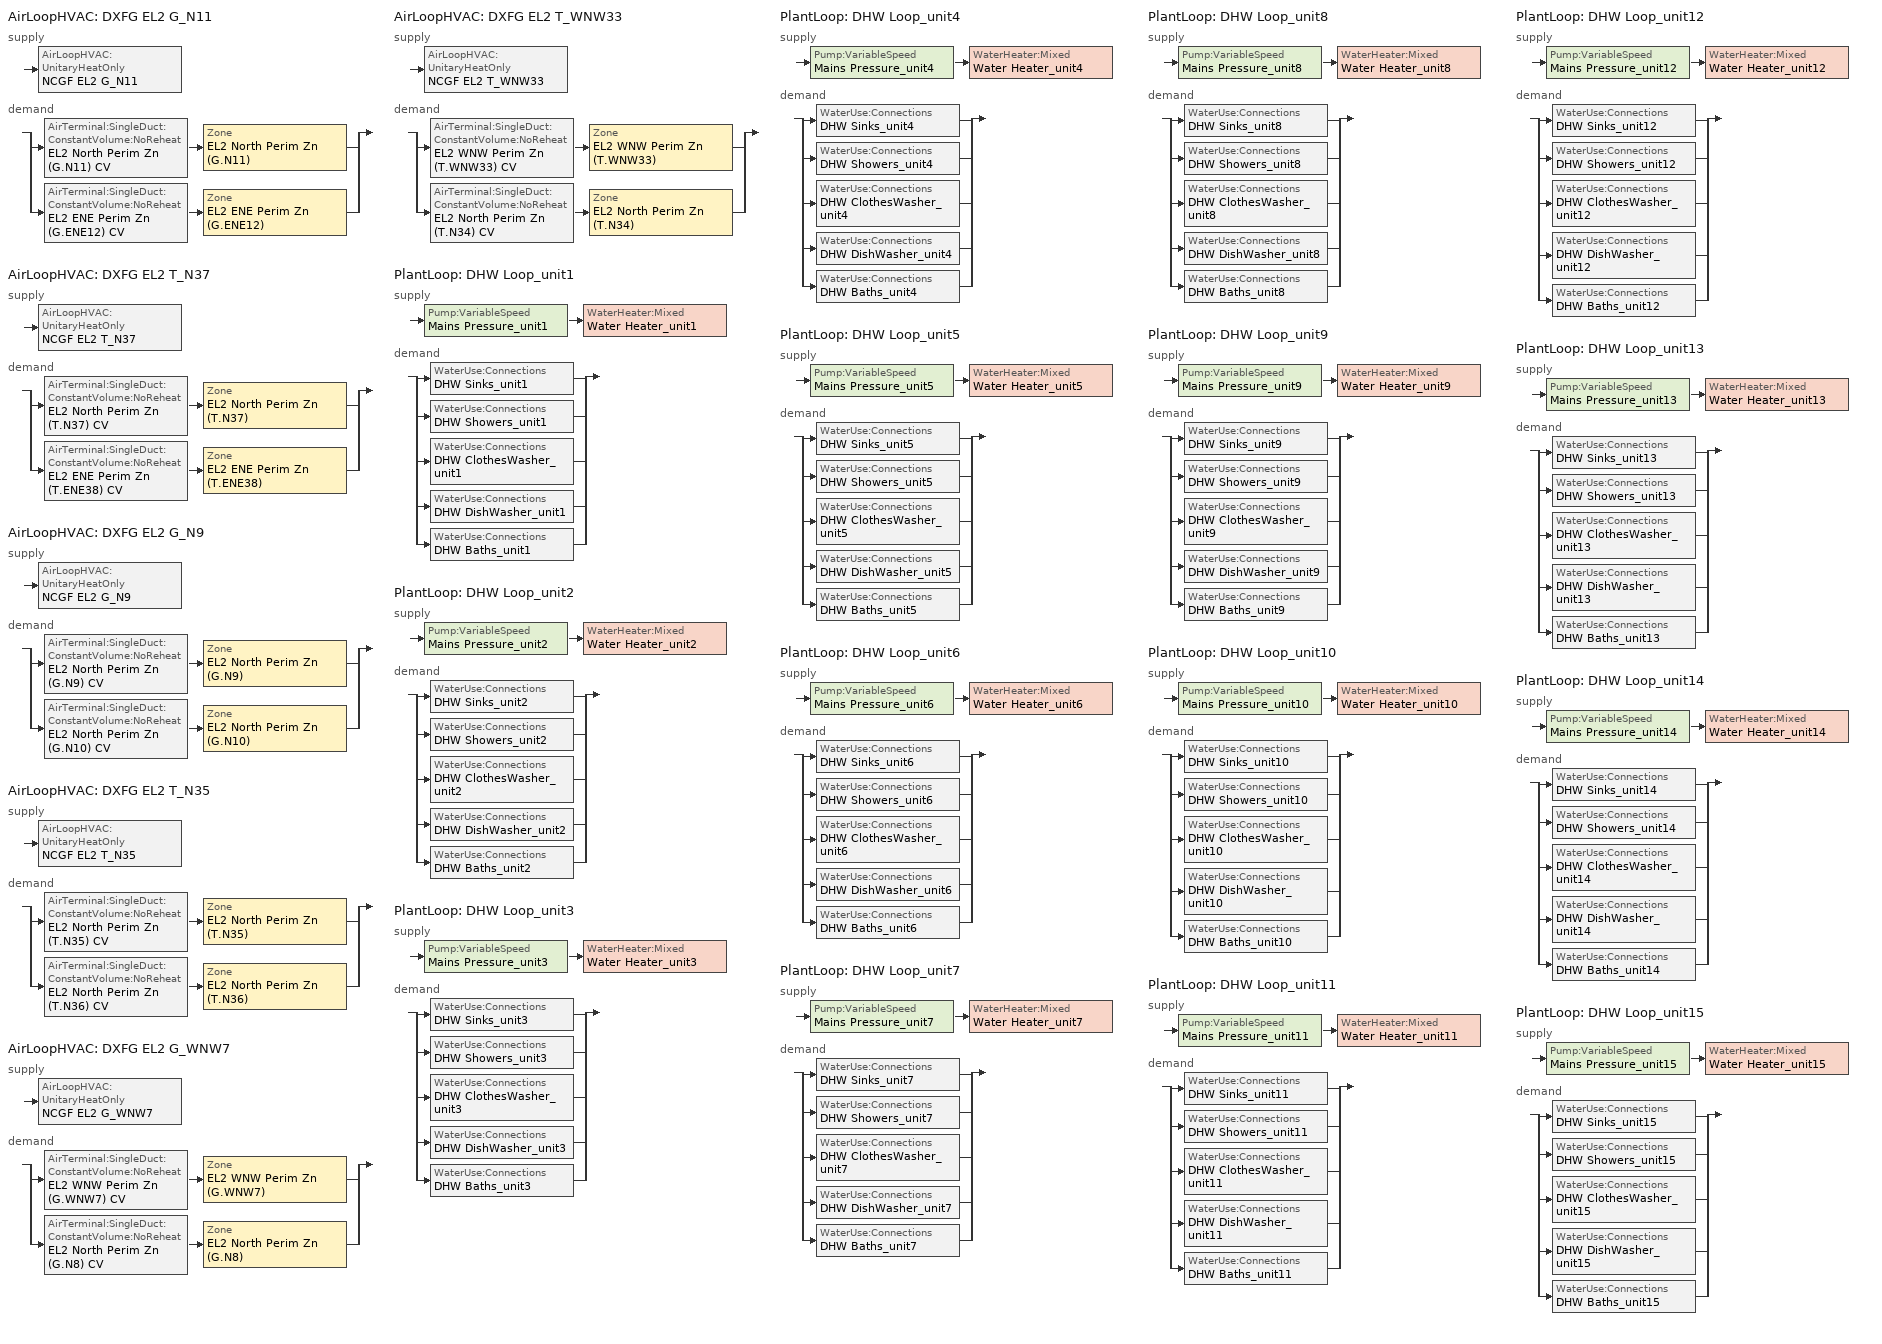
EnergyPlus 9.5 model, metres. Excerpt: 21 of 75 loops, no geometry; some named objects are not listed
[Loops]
AirLoopHVAC 'DXFG EL2 G_N11'
 supply: AirLoopHVAC:UnitaryHeatOnly 'NCGF EL2 G_N11'
 demand: split
  | AirTerminal:SingleDuct:ConstantVolume:NoReheat 'EL2 North Perim Zn (G.N11) CV' > Zone 'EL2 North Perim Zn (G.N11)'
  | AirTerminal:SingleDuct:ConstantVolume:NoReheat 'EL2 ENE Perim Zn (G.ENE12) CV' > Zone 'EL2 ENE Perim Zn (G.ENE12)'
AirLoopHVAC 'DXFG EL2 T_N37'
 supply: AirLoopHVAC:UnitaryHeatOnly 'NCGF EL2 T_N37'
 demand: split
  | AirTerminal:SingleDuct:ConstantVolume:NoReheat 'EL2 North Perim Zn (T.N37) CV' > Zone 'EL2 North Perim Zn (T.N37)'
  | AirTerminal:SingleDuct:ConstantVolume:NoReheat 'EL2 ENE Perim Zn (T.ENE38) CV' > Zone 'EL2 ENE Perim Zn (T.ENE38)'
AirLoopHVAC 'DXFG EL2 G_N9'
 supply: AirLoopHVAC:UnitaryHeatOnly 'NCGF EL2 G_N9'
 demand: split
  | AirTerminal:SingleDuct:ConstantVolume:NoReheat 'EL2 North Perim Zn (G.N9) CV' > Zone 'EL2 North Perim Zn (G.N9)'
  | AirTerminal:SingleDuct:ConstantVolume:NoReheat 'EL2 North Perim Zn (G.N10) CV' > Zone 'EL2 North Perim Zn (G.N10)'
AirLoopHVAC 'DXFG EL2 T_N35'
 supply: AirLoopHVAC:UnitaryHeatOnly 'NCGF EL2 T_N35'
 demand: split
  | AirTerminal:SingleDuct:ConstantVolume:NoReheat 'EL2 North Perim Zn (T.N35) CV' > Zone 'EL2 North Perim Zn (T.N35)'
  | AirTerminal:SingleDuct:ConstantVolume:NoReheat 'EL2 North Perim Zn (T.N36) CV' > Zone 'EL2 North Perim Zn (T.N36)'
AirLoopHVAC 'DXFG EL2 G_WNW7'
 supply: AirLoopHVAC:UnitaryHeatOnly 'NCGF EL2 G_WNW7'
 demand: split
  | AirTerminal:SingleDuct:ConstantVolume:NoReheat 'EL2 WNW Perim Zn (G.WNW7) CV' > Zone 'EL2 WNW Perim Zn (G.WNW7)'
  | AirTerminal:SingleDuct:ConstantVolume:NoReheat 'EL2 North Perim Zn (G.N8) CV' > Zone 'EL2 North Perim Zn (G.N8)'
AirLoopHVAC 'DXFG EL2 T_WNW33'
 supply: AirLoopHVAC:UnitaryHeatOnly 'NCGF EL2 T_WNW33'
 demand: split
  | AirTerminal:SingleDuct:ConstantVolume:NoReheat 'EL2 WNW Perim Zn (T.WNW33) CV' > Zone 'EL2 WNW Perim Zn (T.WNW33)'
  | AirTerminal:SingleDuct:ConstantVolume:NoReheat 'EL2 North Perim Zn (T.N34) CV' > Zone 'EL2 North Perim Zn (T.N34)'
PlantLoop 'DHW Loop_unit1'
 supply: Pump:VariableSpeed 'Mains Pressure_unit1' > WaterHeater:Mixed 'Water Heater_unit1'
 demand: split
  | WaterUse:Connections 'DHW Sinks_unit1'
  | WaterUse:Connections 'DHW Showers_unit1'
  | WaterUse:Connections 'DHW ClothesWasher_unit1'
  | WaterUse:Connections 'DHW DishWasher_unit1'
  | WaterUse:Connections 'DHW Baths_unit1'
PlantLoop 'DHW Loop_unit2'
 supply: Pump:VariableSpeed 'Mains Pressure_unit2' > WaterHeater:Mixed 'Water Heater_unit2'
 demand: split
  | WaterUse:Connections 'DHW Sinks_unit2'
  | WaterUse:Connections 'DHW Showers_unit2'
  | WaterUse:Connections 'DHW ClothesWasher_unit2'
  | WaterUse:Connections 'DHW DishWasher_unit2'
  | WaterUse:Connections 'DHW Baths_unit2'
PlantLoop 'DHW Loop_unit3'
 supply: Pump:VariableSpeed 'Mains Pressure_unit3' > WaterHeater:Mixed 'Water Heater_unit3'
 demand: split
  | WaterUse:Connections 'DHW Sinks_unit3'
  | WaterUse:Connections 'DHW Showers_unit3'
  | WaterUse:Connections 'DHW ClothesWasher_unit3'
  | WaterUse:Connections 'DHW DishWasher_unit3'
  | WaterUse:Connections 'DHW Baths_unit3'
PlantLoop 'DHW Loop_unit4'
 supply: Pump:VariableSpeed 'Mains Pressure_unit4' > WaterHeater:Mixed 'Water Heater_unit4'
 demand: split
  | WaterUse:Connections 'DHW Sinks_unit4'
  | WaterUse:Connections 'DHW Showers_unit4'
  | WaterUse:Connections 'DHW ClothesWasher_unit4'
  | WaterUse:Connections 'DHW DishWasher_unit4'
  | WaterUse:Connections 'DHW Baths_unit4'
PlantLoop 'DHW Loop_unit5'
 supply: Pump:VariableSpeed 'Mains Pressure_unit5' > WaterHeater:Mixed 'Water Heater_unit5'
 demand: split
  | WaterUse:Connections 'DHW Sinks_unit5'
  | WaterUse:Connections 'DHW Showers_unit5'
  | WaterUse:Connections 'DHW ClothesWasher_unit5'
  | WaterUse:Connections 'DHW DishWasher_unit5'
  | WaterUse:Connections 'DHW Baths_unit5'
PlantLoop 'DHW Loop_unit6'
 supply: Pump:VariableSpeed 'Mains Pressure_unit6' > WaterHeater:Mixed 'Water Heater_unit6'
 demand: split
  | WaterUse:Connections 'DHW Sinks_unit6'
  | WaterUse:Connections 'DHW Showers_unit6'
  | WaterUse:Connections 'DHW ClothesWasher_unit6'
  | WaterUse:Connections 'DHW DishWasher_unit6'
  | WaterUse:Connections 'DHW Baths_unit6'
PlantLoop 'DHW Loop_unit7'
 supply: Pump:VariableSpeed 'Mains Pressure_unit7' > WaterHeater:Mixed 'Water Heater_unit7'
 demand: split
  | WaterUse:Connections 'DHW Sinks_unit7'
  | WaterUse:Connections 'DHW Showers_unit7'
  | WaterUse:Connections 'DHW ClothesWasher_unit7'
  | WaterUse:Connections 'DHW DishWasher_unit7'
  | WaterUse:Connections 'DHW Baths_unit7'
PlantLoop 'DHW Loop_unit8'
 supply: Pump:VariableSpeed 'Mains Pressure_unit8' > WaterHeater:Mixed 'Water Heater_unit8'
 demand: split
  | WaterUse:Connections 'DHW Sinks_unit8'
  | WaterUse:Connections 'DHW Showers_unit8'
  | WaterUse:Connections 'DHW ClothesWasher_unit8'
  | WaterUse:Connections 'DHW DishWasher_unit8'
  | WaterUse:Connections 'DHW Baths_unit8'
PlantLoop 'DHW Loop_unit9'
 supply: Pump:VariableSpeed 'Mains Pressure_unit9' > WaterHeater:Mixed 'Water Heater_unit9'
 demand: split
  | WaterUse:Connections 'DHW Sinks_unit9'
  | WaterUse:Connections 'DHW Showers_unit9'
  | WaterUse:Connections 'DHW ClothesWasher_unit9'
  | WaterUse:Connections 'DHW DishWasher_unit9'
  | WaterUse:Connections 'DHW Baths_unit9'
PlantLoop 'DHW Loop_unit10'
 supply: Pump:VariableSpeed 'Mains Pressure_unit10' > WaterHeater:Mixed 'Water Heater_unit10'
 demand: split
  | WaterUse:Connections 'DHW Sinks_unit10'
  | WaterUse:Connections 'DHW Showers_unit10'
  | WaterUse:Connections 'DHW ClothesWasher_unit10'
  | WaterUse:Connections 'DHW DishWasher_unit10'
  | WaterUse:Connections 'DHW Baths_unit10'
PlantLoop 'DHW Loop_unit11'
 supply: Pump:VariableSpeed 'Mains Pressure_unit11' > WaterHeater:Mixed 'Water Heater_unit11'
 demand: split
  | WaterUse:Connections 'DHW Sinks_unit11'
  | WaterUse:Connections 'DHW Showers_unit11'
  | WaterUse:Connections 'DHW ClothesWasher_unit11'
  | WaterUse:Connections 'DHW DishWasher_unit11'
  | WaterUse:Connections 'DHW Baths_unit11'
PlantLoop 'DHW Loop_unit12'
 supply: Pump:VariableSpeed 'Mains Pressure_unit12' > WaterHeater:Mixed 'Water Heater_unit12'
 demand: split
  | WaterUse:Connections 'DHW Sinks_unit12'
  | WaterUse:Connections 'DHW Showers_unit12'
  | WaterUse:Connections 'DHW ClothesWasher_unit12'
  | WaterUse:Connections 'DHW DishWasher_unit12'
  | WaterUse:Connections 'DHW Baths_unit12'
PlantLoop 'DHW Loop_unit13'
 supply: Pump:VariableSpeed 'Mains Pressure_unit13' > WaterHeater:Mixed 'Water Heater_unit13'
 demand: split
  | WaterUse:Connections 'DHW Sinks_unit13'
  | WaterUse:Connections 'DHW Showers_unit13'
  | WaterUse:Connections 'DHW ClothesWasher_unit13'
  | WaterUse:Connections 'DHW DishWasher_unit13'
  | WaterUse:Connections 'DHW Baths_unit13'
PlantLoop 'DHW Loop_unit14'
 supply: Pump:VariableSpeed 'Mains Pressure_unit14' > WaterHeater:Mixed 'Water Heater_unit14'
 demand: split
  | WaterUse:Connections 'DHW Sinks_unit14'
  | WaterUse:Connections 'DHW Showers_unit14'
  | WaterUse:Connections 'DHW ClothesWasher_unit14'
  | WaterUse:Connections 'DHW DishWasher_unit14'
  | WaterUse:Connections 'DHW Baths_unit14'
PlantLoop 'DHW Loop_unit15'
 supply: Pump:VariableSpeed 'Mains Pressure_unit15' > WaterHeater:Mixed 'Water Heater_unit15'
 demand: split
  | WaterUse:Connections 'DHW Sinks_unit15'
  | WaterUse:Connections 'DHW Showers_unit15'
  | WaterUse:Connections 'DHW ClothesWasher_unit15'
  | WaterUse:Connections 'DHW DishWasher_unit15'
  | WaterUse:Connections 'DHW Baths_unit15'
[ZoneList]
Living Area: EL1 SSE Perim Zn (G.SSE1), EL1 East Perim Zn (G.E3), EL1 East Perim Zn (G.E5), EL1 SSW Perim Zn (G.SSW7), EL1 West Perim Zn (G.W9), EL1 West Perim Zn (G.W11), EL1 SSE Perim Zn (T.SSE27), EL1 East Perim Zn (T.E29), EL1 East Perim Zn (T.E31), EL1 SSW Perim Zn (T.SSW33), EL1 West Perim Zn (T.W35), EL1 West Perim Zn (T.W37), EL2 WSW Perim Zn (G.WSW1), EL2 South Perim Zn (G.S3), EL2 South Perim Zn (G.S5), EL2 WNW Perim Zn (G.WNW7), EL2 North Perim Zn (G.N9), EL2 North Perim Zn (G.N11), EL2 WSW Perim Zn (T.WSW27), EL2 South Perim Zn (T.S29), EL2 South Perim Zn (T.S31), EL2 WNW Perim Zn (T.WNW33), EL2 North Perim Zn (T.N35), EL2 North Perim Zn (T.N37)
[People]
Living Occupants: Zone or ZoneList=Living Area; Number of People Schedule=EL1 Occ-2 Sch; Number of People Calculation Method=People; Number of People=3; Fraction Radiant=0.3; Sensible Heat Fraction=autocalculate; Activity Level Schedule=activity_sch; Carbon Dioxide Generation Rate {m3/s-W}=3.82e-08; Enable ASHRAE 55 Comfort Warnings=No; Mean Radiant Temperature Calculation Type=ZoneAveraged; Clothing Insulation Calculation Method=ClothingInsulationSchedule
[Lights]
Living Lights: Zone or ZoneList=Living Area; Schedule=InteriorLightingHE; Design Level Calculation Method=Watts/Area; Watts per Zone Floor Area {W/m2}=2.10297; Return Air Fraction=0; Fraction Radiant=0.6; Fraction Visible=0.2; Fraction Replaceable=0; Return Air Fraction Calculated from Plenum Temperature=No
[ElectricEquipment] Zone or ZoneList=Living Area; Design Level Calculation Method=EquipmentLevel
Name | Schedule | Design Level {W} | Fraction Latent | Fraction Radiant | Fraction Lost
Dishwasher | DishWasher | 27.7121 | 0.15 | 0.6 | 0.25
Refrigerator | Refrigerator | 91.0576 |  | 1
ClothesWasher | ClothesWasher | 12.0112 |  | 0.8 | 0.2
ClothesDryer | ClothesDryer | 8.18776 |  | 1
MiscPlugLoad_Living | MiscPlugLoad | 169.043 | 0.06 | 0.69 | 0.25
[GasEquipment] Zone or ZoneList=Living Area; Design Level Calculation Method=EquipmentLevel
Name | Schedule | Design Level {W} | Fraction Latent | Fraction Radiant | Fraction Lost
ClothesDryer | ClothesDryer | 81.8973 | 0.05 | 0.1 | 0.85
CookingRange | CookingRange | 111.945 | 0.06 | 0.69 | 0.25
[ZoneInfiltration:DesignFlowRate]
Infiltration-Living: Zone or ZoneList=Living Area; Schedule=always_avail; Design Flow Rate Calculation Method=AirChanges/Hour; Air Changes per Hour {1/hr}=0.35; Constant Term Coefficient=1
[ZoneVentilation:DesignFlowRate]
NaturalVentilation: Zone or ZoneList=Living Area; Schedule=DEER Res Nat Vent On Sch; Design Flow Rate Calculation Method=AirChanges/Hour; Flow Rate per Zone Floor Area {m3/s-m2}=0; Air Changes per Hour {1/hr}=1.5; Ventilation Type=Natural; Fan Total Efficiency=1; Constant Term Coefficient=0; Temperature Term Coefficient=0; Velocity Term Coefficient=0.224; Velocity Squared Term Coefficient=0; Minimum Indoor Temperature Schedule=Natural_Ventilation_Min; Delta Temperature {deltaC}=2; Minimum Outdoor Temperature {C}=-100; Maximum Outdoor Temperature {C}=100; Maximum Wind Speed {m/s}=40
[Sizing:Zone] Zone Cooling Design Supply Air Temperature Input Method=SupplyAirTemperature; Zone Cooling Design Supply Air Temperature {C}=12; Zone Cooling Design Supply Air Temperature Difference {deltaC}=11.11; Zone Heating Design Supply Air Temperature Input Method=SupplyAirTemperature; Zone Heating Design Supply Air Temperature {C}=50; Zone Cooling Design Supply Air Humidity Ratio {kgWater/kgDryAir}=0.008; Zone Heating Design Supply Air Humidity Ratio {kgWater/kgDryAir}=0.008; Cooling Design Air Flow Method=DesignDay; Cooling Design Air Flow Rate {m3/s}=0; Cooling Minimum Air Flow Fraction=0; Heating Design Air Flow Method=DesignDay; Heating Design Air Flow Rate {m3/s}=0; Heating Maximum Air Flow Fraction=0
EL2 WNW Perim Zn (G.WNW7); EL2 North Perim Zn (G.N8); EL2 WNW Perim Zn (T.WNW33); EL2 North Perim Zn (T.N34); EL2 North Perim Zn (G.N9); EL2 North Perim Zn (G.N10); EL2 North Perim Zn (T.N35); EL2 North Perim Zn (T.N36); EL2 North Perim Zn (G.N11); EL2 ENE Perim Zn (G.ENE12); EL2 North Perim Zn (T.N37); EL2 ENE Perim Zn (T.ENE38)
[Sizing:System] Type of Load to Size On=Sensible; Design Outdoor Air Flow Rate {m3/s}=0; Central Heating Maximum System Air Flow Ratio=1; Preheat Design Temperature {C}=7; Preheat Design Humidity Ratio {kgWater/kgDryAir}=0.008; Precool Design Temperature {C}=11; Precool Design Humidity Ratio {kgWater/kgDryAir}=0.008; Central Cooling Design Supply Air Temperature {C}=12; Central Heating Design Supply Air Temperature {C}=50; Type of Zone Sum to Use=NonCoincident; 100% Outdoor Air in Cooling=No; 100% Outdoor Air in Heating=No; Central Cooling Design Supply Air Humidity Ratio {kgWater/kgDryAir}=0.008; Central Heating Design Supply Air Humidity Ratio {kgWater/kgDryAir}=0.008; Cooling Supply Air Flow Rate Method=DesignDay; Cooling Supply Air Flow Rate {m3/s}=0; Heating Supply Air Flow Rate Method=DesignDay; Heating Supply Air Flow Rate {m3/s}=0; System Outdoor Air Method=ZoneSum; Zone Maximum Outdoor Air Fraction=1; Cooling Design Capacity Method=CoolingDesignCapacity; Cooling Design Capacity {W}=autosize; Heating Design Capacity Method=HeatingDesignCapacity; Heating Design Capacity {W}=autosize; Central Cooling Capacity Control Method=OnOff
DXFG EL2 G_WNW7; DXFG EL2 T_WNW33; DXFG EL2 G_N9; DXFG EL2 T_N35; DXFG EL2 G_N11; DXFG EL2 T_N37
[Sizing:Plant] Loop Type=Heating; Design Loop Exit Temperature {C}=48.8889; Loop Design Temperature Difference {deltaC}=5.55556
DHW Loop_unit1; DHW Loop_unit2; DHW Loop_unit3; DHW Loop_unit4; DHW Loop_unit5; DHW Loop_unit6; DHW Loop_unit7; DHW Loop_unit8; DHW Loop_unit9; DHW Loop_unit10; DHW Loop_unit11; DHW Loop_unit12; DHW Loop_unit13; DHW Loop_unit14; DHW Loop_unit15
[ZoneControl:Thermostat] Control Type Schedule=HVACTemplate-Always 1; Control 1=Thermostat NCEH SP Control
Name | Zone or ZoneList
EL2 WNW Perim Zn (G.WNW7) Thermostat | EL2 WNW Perim Zn (G.WNW7)
EL2 North Perim Zn (G.N8) Thermostat | EL2 North Perim Zn (G.N8)
EL2 WNW Perim Zn (T.WNW33) Thermostat | EL2 WNW Perim Zn (T.WNW33)
EL2 North Perim Zn (T.N34) Thermostat | EL2 North Perim Zn (T.N34)
EL2 North Perim Zn (G.N9) Thermostat | EL2 North Perim Zn (G.N9)
EL2 North Perim Zn (G.N10) Thermostat | EL2 North Perim Zn (G.N10)
EL2 North Perim Zn (T.N35) Thermostat | EL2 North Perim Zn (T.N35)
EL2 North Perim Zn (T.N36) Thermostat | EL2 North Perim Zn (T.N36)
EL2 North Perim Zn (G.N11) Thermostat | EL2 North Perim Zn (G.N11)
EL2 ENE Perim Zn (G.ENE12) Thermostat | EL2 ENE Perim Zn (G.ENE12)
EL2 North Perim Zn (T.N37) Thermostat | EL2 North Perim Zn (T.N37)
EL2 ENE Perim Zn (T.ENE38) Thermostat | EL2 ENE Perim Zn (T.ENE38)
[ThermostatSetpoint:SingleHeating]
Thermostat NCEH SP Control: Setpoint Temperature Schedule=heating_sch_DEER
[AirTerminal:SingleDuct:ConstantVolume:NoReheat] Maximum Air Flow Rate {m3/s}=autosize
EL2 WNW Perim Zn (G.WNW7) CV; EL2 North Perim Zn (G.N8) CV; EL2 WNW Perim Zn (T.WNW33) CV; EL2 North Perim Zn (T.N34) CV; EL2 North Perim Zn (G.N9) CV; EL2 North Perim Zn (G.N10) CV; EL2 North Perim Zn (T.N35) CV; EL2 North Perim Zn (T.N36) CV; EL2 North Perim Zn (G.N11) CV; EL2 ENE Perim Zn (G.ENE12) CV; EL2 North Perim Zn (T.N37) CV; EL2 ENE Perim Zn (T.ENE38) CV
[Zone equipment]
EL2 WNW Perim Zn (G.WNW7): EL2 WNW Perim Zn (G.WNW7) CV
EL2 North Perim Zn (G.N8): EL2 North Perim Zn (G.N8) CV
EL2 WNW Perim Zn (T.WNW33): EL2 WNW Perim Zn (T.WNW33) CV
EL2 North Perim Zn (T.N34): EL2 North Perim Zn (T.N34) CV
EL2 North Perim Zn (G.N9): EL2 North Perim Zn (G.N9) CV
EL2 North Perim Zn (G.N10): EL2 North Perim Zn (G.N10) CV
EL2 North Perim Zn (T.N35): EL2 North Perim Zn (T.N35) CV
EL2 North Perim Zn (T.N36): EL2 North Perim Zn (T.N36) CV
EL2 North Perim Zn (G.N11): EL2 North Perim Zn (G.N11) CV
EL2 ENE Perim Zn (G.ENE12): EL2 ENE Perim Zn (G.ENE12) CV
EL2 North Perim Zn (T.N37): EL2 North Perim Zn (T.N37) CV
EL2 ENE Perim Zn (T.ENE38): EL2 ENE Perim Zn (T.ENE38) CV
[Fan:OnOff] Availability Schedule=always_avail; Fan Total Efficiency=0.12; Pressure Rise {Pa}=125; Maximum Flow Rate {m3/s}=autosize; Motor Efficiency=0.24; Motor In Airstream Fraction=1
DXFG EL2 G_WNW7 Supply Fan; DXFG EL2 T_WNW33 Supply Fan; DXFG EL2 G_N9 Supply Fan; DXFG EL2 T_N35 Supply Fan; DXFG EL2 G_N11 Supply Fan; DXFG EL2 T_N37 Supply Fan
[Coil:Heating:Fuel] Fuel Type=NaturalGas; Burner Efficiency=0.78; Nominal Capacity {W}=autosize; Parasitic Electric Load {W}=0; Parasitic Fuel Load {W}=0
Name | Part Load Fraction Correlation Curve
DXFG EL2 G_WNW7 Heating Coil | DXFG EL2 G_WNW7 Heating Coil PLF-FPLR
DXFG EL2 T_WNW33 Heating Coil | DXFG EL2 T_WNW33 Heating Coil PLF-FPLR
DXFG EL2 G_N9 Heating Coil | DXFG EL2 G_N9 Heating Coil PLF-FPLR
DXFG EL2 T_N35 Heating Coil | DXFG EL2 T_N35 Heating Coil PLF-FPLR
DXFG EL2 G_N11 Heating Coil | DXFG EL2 G_N11 Heating Coil PLF-FPLR
DXFG EL2 T_N37 Heating Coil | DXFG EL2 T_N37 Heating Coil PLF-FPLR
[AirLoopHVAC:UnitaryHeatOnly] Maximum Supply Air Temperature {C}=80; Heating Supply Air Flow Rate {m3/s}=autosize; Fan Placement=BlowThrough
Name | Controlling Zone or Thermostat Location | Supply Fan | Heating Coil
NCGF EL2 G_WNW7 | EL2 WNW Perim Zn (G.WNW7) | DXFG EL2 G_WNW7 Supply Fan | DXFG EL2 G_WNW7 Heating Coil
NCGF EL2 T_WNW33 | EL2 WNW Perim Zn (T.WNW33) | DXFG EL2 T_WNW33 Supply Fan | DXFG EL2 T_WNW33 Heating Coil
NCGF EL2 G_N9 | EL2 North Perim Zn (G.N9) | DXFG EL2 G_N9 Supply Fan | DXFG EL2 G_N9 Heating Coil
NCGF EL2 T_N35 | EL2 North Perim Zn (T.N35) | DXFG EL2 T_N35 Supply Fan | DXFG EL2 T_N35 Heating Coil
NCGF EL2 G_N11 | EL2 North Perim Zn (G.N11) | DXFG EL2 G_N11 Supply Fan | DXFG EL2 G_N11 Heating Coil
NCGF EL2 T_N37 | EL2 North Perim Zn (T.N37) | DXFG EL2 T_N37 Supply Fan | DXFG EL2 T_N37 Heating Coil
[Controller:OutdoorAir] Minimum Outdoor Air Flow Rate {m3/s}=0; Maximum Outdoor Air Flow Rate {m3/s}=0; Economizer Control Type=NoEconomizer; Economizer Control Action Type=ModulateFlow; Lockout Type=NoLockout; Minimum Limit Type=FixedMinimum
DXFG EL2 G_WNW7 OA Controller; DXFG EL2 T_WNW33 OA Controller; DXFG EL2 G_N9 OA Controller; DXFG EL2 T_N35 OA Controller; DXFG EL2 G_N11 OA Controller; DXFG EL2 T_N37 OA Controller
[AirLoopHVAC] Design Supply Air Flow Rate {m3/s}=autosize
DXFG EL2 G_N11; DXFG EL2 T_N37; DXFG EL2 G_N9; DXFG EL2 T_N35; DXFG EL2 G_WNW7; DXFG EL2 T_WNW33
[AirLoopHVAC:ReturnPlenum]
Name | Zone
DXFG EL2 G_N11 Return Plenum | DXFG EL2 G_N11 Dummy Return Plenum
DXFG EL2 T_N37 Return Plenum | DXFG EL2 T_N37 Dummy Return Plenum
DXFG EL2 G_N9 Return Plenum | DXFG EL2 G_N9 Dummy Return Plenum
DXFG EL2 T_N35 Return Plenum | DXFG EL2 T_N35 Dummy Return Plenum
DXFG EL2 G_WNW7 Return Plenum | DXFG EL2 G_WNW7 Dummy Return Plenum
DXFG EL2 T_WNW33 Return Plenum | DXFG EL2 T_WNW33 Dummy Return Plenum
[Pump:VariableSpeed] Design Maximum Flow Rate {m3/s}=autosize; Design Pump Head {Pa}=1; Design Power Consumption {W}=0; Motor Efficiency=1; Fraction of Motor Inefficiencies to Fluid Stream=0; Coefficient 1 of the Part Load Performance Curve=0; Coefficient 2 of the Part Load Performance Curve=1; Coefficient 3 of the Part Load Performance Curve=0; Coefficient 4 of the Part Load Performance Curve=0; Design Minimum Flow Rate {m3/s}=0; Pump Control Type=Intermittent
Mains Pressure_unit1; Mains Pressure_unit2; Mains Pressure_unit3; Mains Pressure_unit4; Mains Pressure_unit5; Mains Pressure_unit6; Mains Pressure_unit7; Mains Pressure_unit8; Mains Pressure_unit9; Mains Pressure_unit10; Mains Pressure_unit11; Mains Pressure_unit12; Mains Pressure_unit13; Mains Pressure_unit14; Mains Pressure_unit15
[WaterHeater:Mixed] Tank Volume {m3}=0.196841; Setpoint Temperature Schedule=dhw_setpt; Deadband Temperature Difference {deltaC}=2; Maximum Temperature Limit {C}=50; Heater Control Type=Cycle; Heater Maximum Capacity {W}=0; Heater Minimum Capacity {W}=0; Heater Ignition Minimum Flow Rate {m3/s}=0; Heater Fuel Type=Coal; Heater Thermal Efficiency=0.9; Ambient Temperature Indicator=Zone; Off Cycle Loss Coefficient to Ambient Temperature {W/K}=1.27317; Off Cycle Loss Fraction to Zone=1; On Cycle Loss Coefficient to Ambient Temperature {W/K}=1.27317; On Cycle Loss Fraction to Zone=1; Peak Use Flow Rate {m3/s}=0; Use Side Effectiveness=1; Source Side Effectiveness=1; Use Side Design Flow Rate {m3/s}=autosize; Source Side Design Flow Rate {m3/s}=0; Indirect Water Heating Recovery Time {hr}=1.5
Name | Ambient Temperature Zone
Water Heater_unit1 | EL1 East Perim Zn (G.E2)
Water Heater_unit2 | EL1 East Perim Zn (G.E3)
Water Heater_unit3 | EL1 East Perim Zn (G.E4)
Water Heater_unit4 | EL1 East Perim Zn (G.E5)
Water Heater_unit5 | EL1 East Perim Zn (T.E28)
Water Heater_unit6 | EL1 East Perim Zn (T.E29)
Water Heater_unit7 | EL1 East Perim Zn (T.E30)
Water Heater_unit8 | EL1 East Perim Zn (T.E31)
Water Heater_unit9 | EL1 NNE Perim Zn (G.NNE6)
Water Heater_unit10 | EL1 NNE Perim Zn (T.NNE32)
Water Heater_unit11 | EL1 NNW Perim Zn (G.NNW12)
Water Heater_unit12 | EL1 NNW Perim Zn (T.NNW38)
Water Heater_unit13 | EL1 SSE Perim Zn (G.SSE1)
Water Heater_unit14 | EL1 SSE Perim Zn (T.SSE27)
Water Heater_unit15 | EL1 SSW Perim Zn (G.SSW7)
[WaterHeater:Sizing] Design Mode=ResidentialHUD-FHAMinimum; Number of Bedrooms=3; Number of Bathrooms=3
Water Heater_unit1; Water Heater_unit2; Water Heater_unit3; Water Heater_unit4; Water Heater_unit5; Water Heater_unit6; Water Heater_unit7; Water Heater_unit8; Water Heater_unit9; Water Heater_unit10; Water Heater_unit11; Water Heater_unit12; Water Heater_unit13; Water Heater_unit14; Water Heater_unit15
[PlantLoop] Fluid Type=Water; Maximum Loop Temperature {C}=100; Minimum Loop Temperature {C}=0; Maximum Loop Flow Rate {m3/s}=autosize; Minimum Loop Flow Rate {m3/s}=0; Plant Loop Volume {m3}=autocalculate; Load Distribution Scheme=Optimal
Name | Plant Equipment Operation Scheme
DHW Loop_unit1 | DHW Loop Operation_unit1
DHW Loop_unit2 | DHW Loop Operation_unit2
DHW Loop_unit3 | DHW Loop Operation_unit3
DHW Loop_unit4 | DHW Loop Operation_unit4
DHW Loop_unit5 | DHW Loop Operation_unit5
DHW Loop_unit6 | DHW Loop Operation_unit6
DHW Loop_unit7 | DHW Loop Operation_unit7
DHW Loop_unit8 | DHW Loop Operation_unit8
DHW Loop_unit9 | DHW Loop Operation_unit9
DHW Loop_unit10 | DHW Loop Operation_unit10
DHW Loop_unit11 | DHW Loop Operation_unit11
DHW Loop_unit12 | DHW Loop Operation_unit12
DHW Loop_unit13 | DHW Loop Operation_unit13
DHW Loop_unit14 | DHW Loop Operation_unit14
DHW Loop_unit15 | DHW Loop Operation_unit15
[PlantEquipmentList]
DHW Plant Equipment_unit1: Water Heater_unit1
DHW Plant Equipment_unit2: Water Heater_unit2
DHW Plant Equipment_unit3: Water Heater_unit3
DHW Plant Equipment_unit4: Water Heater_unit4
DHW Plant Equipment_unit5: Water Heater_unit5
DHW Plant Equipment_unit6: Water Heater_unit6
DHW Plant Equipment_unit7: Water Heater_unit7
DHW Plant Equipment_unit8: Water Heater_unit8
DHW Plant Equipment_unit9: Water Heater_unit9
DHW Plant Equipment_unit10: Water Heater_unit10
DHW Plant Equipment_unit11: Water Heater_unit11
DHW Plant Equipment_unit12: Water Heater_unit12
DHW Plant Equipment_unit13: Water Heater_unit13
DHW Plant Equipment_unit14: Water Heater_unit14
DHW Plant Equipment_unit15: Water Heater_unit15
[PlantEquipmentOperation:HeatingLoad] Load Range 1 Lower Limit {W}=0; Load Range 1 Upper Limit {W}=1000000000000000
Name | Range 1 Equipment List
DHW Control Scheme_unit1 | DHW Plant Equipment_unit1
DHW Control Scheme_unit2 | DHW Plant Equipment_unit2
DHW Control Scheme_unit3 | DHW Plant Equipment_unit3
DHW Control Scheme_unit4 | DHW Plant Equipment_unit4
DHW Control Scheme_unit5 | DHW Plant Equipment_unit5
DHW Control Scheme_unit6 | DHW Plant Equipment_unit6
DHW Control Scheme_unit7 | DHW Plant Equipment_unit7
DHW Control Scheme_unit8 | DHW Plant Equipment_unit8
DHW Control Scheme_unit9 | DHW Plant Equipment_unit9
DHW Control Scheme_unit10 | DHW Plant Equipment_unit10
DHW Control Scheme_unit11 | DHW Plant Equipment_unit11
DHW Control Scheme_unit12 | DHW Plant Equipment_unit12
DHW Control Scheme_unit13 | DHW Plant Equipment_unit13
DHW Control Scheme_unit14 | DHW Plant Equipment_unit14
DHW Control Scheme_unit15 | DHW Plant Equipment_unit15
[PlantEquipmentOperationSchemes] Control Scheme 1 Schedule=always_avail
Name | Control Scheme 1
DHW Loop Operation_unit1 | DHW Control Scheme_unit1
DHW Loop Operation_unit2 | DHW Control Scheme_unit2
DHW Loop Operation_unit3 | DHW Control Scheme_unit3
DHW Loop Operation_unit4 | DHW Control Scheme_unit4
DHW Loop Operation_unit5 | DHW Control Scheme_unit5
DHW Loop Operation_unit6 | DHW Control Scheme_unit6
DHW Loop Operation_unit7 | DHW Control Scheme_unit7
DHW Loop Operation_unit8 | DHW Control Scheme_unit8
DHW Loop Operation_unit9 | DHW Control Scheme_unit9
DHW Loop Operation_unit10 | DHW Control Scheme_unit10
DHW Loop Operation_unit11 | DHW Control Scheme_unit11
DHW Loop Operation_unit12 | DHW Control Scheme_unit12
DHW Loop Operation_unit13 | DHW Control Scheme_unit13
DHW Loop Operation_unit14 | DHW Control Scheme_unit14
DHW Loop Operation_unit15 | DHW Control Scheme_unit15
[EnergyManagementSystem:Sensor]
Name | Output:Variable or Output:Meter Index Key | Output:Variable or Output:Meter
AH_VFREL2NorthPerimZnGN11 | DXFG EL2 G_N11 Supply Path Inlet | System Node Current Density Volume Flow Rate
AH_MFREL2NorthPerimZnGN11 | DXFG EL2 G_N11 Supply Path Inlet | System Node Mass Flow Rate
AH_ToutEL2NorthPerimZnGN11 | DXFG EL2 G_N11 Supply Path Inlet | System Node Temperature
AH_WoutEL2NorthPerimZnGN11 | DXFG EL2 G_N11 Supply Path Inlet | System Node Humidity Ratio
RA_TEL2NorthPerimZnGN11 | EL2 North Perim Zn (G.N11) Return Outlet | System Node Temperature
RA_WEL2NorthPerimZnGN11 | EL2 North Perim Zn (G.N11) Return Outlet | System Node Humidity Ratio
Fan_RTFEL2NorthPerimZnGN11 | DXFG EL2 G_N11 Supply Fan | Fan Runtime Fraction
AH_VFREL2NorthPerimZnTN37 | DXFG EL2 T_N37 Supply Path Inlet | System Node Current Density Volume Flow Rate
AH_MFREL2NorthPerimZnTN37 | DXFG EL2 T_N37 Supply Path Inlet | System Node Mass Flow Rate
AH_ToutEL2NorthPerimZnTN37 | DXFG EL2 T_N37 Supply Path Inlet | System Node Temperature
AH_WoutEL2NorthPerimZnTN37 | DXFG EL2 T_N37 Supply Path Inlet | System Node Humidity Ratio
RA_TEL2NorthPerimZnTN37 | EL2 North Perim Zn (T.N37) Return Outlet | System Node Temperature
RA_WEL2NorthPerimZnTN37 | EL2 North Perim Zn (T.N37) Return Outlet | System Node Humidity Ratio
Fan_RTFEL2NorthPerimZnTN37 | DXFG EL2 T_N37 Supply Fan | Fan Runtime Fraction
AH_VFREL2NorthPerimZnGN9 | DXFG EL2 G_N9 Supply Path Inlet | System Node Current Density Volume Flow Rate
AH_MFREL2NorthPerimZnGN9 | DXFG EL2 G_N9 Supply Path Inlet | System Node Mass Flow Rate
AH_ToutEL2NorthPerimZnGN9 | DXFG EL2 G_N9 Supply Path Inlet | System Node Temperature
AH_WoutEL2NorthPerimZnGN9 | DXFG EL2 G_N9 Supply Path Inlet | System Node Humidity Ratio
RA_TEL2NorthPerimZnGN9 | EL2 North Perim Zn (G.N9) Return Outlet | System Node Temperature
RA_WEL2NorthPerimZnGN9 | EL2 North Perim Zn (G.N9) Return Outlet | System Node Humidity Ratio
Fan_RTFEL2NorthPerimZnGN9 | DXFG EL2 G_N9 Supply Fan | Fan Runtime Fraction
AH_VFREL2NorthPerimZnTN35 | DXFG EL2 T_N35 Supply Path Inlet | System Node Current Density Volume Flow Rate
AH_MFREL2NorthPerimZnTN35 | DXFG EL2 T_N35 Supply Path Inlet | System Node Mass Flow Rate
AH_ToutEL2NorthPerimZnTN35 | DXFG EL2 T_N35 Supply Path Inlet | System Node Temperature
AH_WoutEL2NorthPerimZnTN35 | DXFG EL2 T_N35 Supply Path Inlet | System Node Humidity Ratio
RA_TEL2NorthPerimZnTN35 | EL2 North Perim Zn (T.N35) Return Outlet | System Node Temperature
RA_WEL2NorthPerimZnTN35 | EL2 North Perim Zn (T.N35) Return Outlet | System Node Humidity Ratio
Fan_RTFEL2NorthPerimZnTN35 | DXFG EL2 T_N35 Supply Fan | Fan Runtime Fraction
AH_VFREL2WNWPerimZnGWNW7 | DXFG EL2 G_WNW7 Supply Path Inlet | System Node Current Density Volume Flow Rate
AH_MFREL2WNWPerimZnGWNW7 | DXFG EL2 G_WNW7 Supply Path Inlet | System Node Mass Flow Rate
AH_ToutEL2WNWPerimZnGWNW7 | DXFG EL2 G_WNW7 Supply Path Inlet | System Node Temperature
AH_WoutEL2WNWPerimZnGWNW7 | DXFG EL2 G_WNW7 Supply Path Inlet | System Node Humidity Ratio
RA_TEL2WNWPerimZnGWNW7 | EL2 WNW Perim Zn (G.WNW7) Return Outlet | System Node Temperature
RA_WEL2WNWPerimZnGWNW7 | EL2 WNW Perim Zn (G.WNW7) Return Outlet | System Node Humidity Ratio
Fan_RTFEL2WNWPerimZnGWNW7 | DXFG EL2 G_WNW7 Supply Fan | Fan Runtime Fraction
AH_VFREL2WNWPerimZnTWNW33 | DXFG EL2 T_WNW33 Supply Path Inlet | System Node Current Density Volume Flow Rate
AH_MFREL2WNWPerimZnTWNW33 | DXFG EL2 T_WNW33 Supply Path Inlet | System Node Mass Flow Rate
AH_ToutEL2WNWPerimZnTWNW33 | DXFG EL2 T_WNW33 Supply Path Inlet | System Node Temperature
AH_WoutEL2WNWPerimZnTWNW33 | DXFG EL2 T_WNW33 Supply Path Inlet | System Node Humidity Ratio
RA_TEL2WNWPerimZnTWNW33 | EL2 WNW Perim Zn (T.WNW33) Return Outlet | System Node Temperature
RA_WEL2WNWPerimZnTWNW33 | EL2 WNW Perim Zn (T.WNW33) Return Outlet | System Node Humidity Ratio
Fan_RTFEL2WNWPerimZnTWNW33 | DXFG EL2 T_WNW33 Supply Fan | Fan Runtime Fraction
[SetpointManager:Scheduled] Control Variable=Temperature; Schedule=DHWSupplySetpoint
Name | Setpoint Node or NodeList
DHW Loop Setpoint Manager_unit1 | DHW Supply Outlet Node_unit1
DHW Loop Setpoint Manager_unit2 | DHW Supply Outlet Node_unit2
DHW Loop Setpoint Manager_unit3 | DHW Supply Outlet Node_unit3
DHW Loop Setpoint Manager_unit4 | DHW Supply Outlet Node_unit4
DHW Loop Setpoint Manager_unit5 | DHW Supply Outlet Node_unit5
DHW Loop Setpoint Manager_unit6 | DHW Supply Outlet Node_unit6
DHW Loop Setpoint Manager_unit7 | DHW Supply Outlet Node_unit7
DHW Loop Setpoint Manager_unit8 | DHW Supply Outlet Node_unit8
DHW Loop Setpoint Manager_unit9 | DHW Supply Outlet Node_unit9
DHW Loop Setpoint Manager_unit10 | DHW Supply Outlet Node_unit10
DHW Loop Setpoint Manager_unit11 | DHW Supply Outlet Node_unit11
DHW Loop Setpoint Manager_unit12 | DHW Supply Outlet Node_unit12
DHW Loop Setpoint Manager_unit13 | DHW Supply Outlet Node_unit13
DHW Loop Setpoint Manager_unit14 | DHW Supply Outlet Node_unit14
DHW Loop Setpoint Manager_unit15 | DHW Supply Outlet Node_unit15
[SetpointManager:SingleZone:Cooling] Control Variable=Temperature; Minimum Supply Air Temperature {C}=13; Maximum Supply Air Temperature {C}=45
Name | Control Zone | Setpoint Node or NodeList
DXFG EL2 G_WNW7 Economizer Supply Air Temp Manager | EL2 WNW Perim Zn (G.WNW7) | DXFG EL2 G_WNW7 Air Loop Outlet
DXFG EL2 T_WNW33 Economizer Supply Air Temp Manager | EL2 WNW Perim Zn (T.WNW33) | DXFG EL2 T_WNW33 Air Loop Outlet
DXFG EL2 G_N9 Economizer Supply Air Temp Manager | EL2 North Perim Zn (G.N9) | DXFG EL2 G_N9 Air Loop Outlet
DXFG EL2 T_N35 Economizer Supply Air Temp Manager | EL2 North Perim Zn (T.N35) | DXFG EL2 T_N35 Air Loop Outlet
DXFG EL2 G_N11 Economizer Supply Air Temp Manager | EL2 North Perim Zn (G.N11) | DXFG EL2 G_N11 Air Loop Outlet
DXFG EL2 T_N37 Economizer Supply Air Temp Manager | EL2 North Perim Zn (T.N37) | DXFG EL2 T_N37 Air Loop Outlet
[SetpointManager:MixedAir] Control Variable=Temperature
Name | Setpoint Node or NodeList
DXFG EL2 G_WNW7 Cooling Coil Air Temp Manager | DXFG EL2 G_WNW7 Mixed Air Outlet
DXFG EL2 T_WNW33 Cooling Coil Air Temp Manager | DXFG EL2 T_WNW33 Mixed Air Outlet
DXFG EL2 G_N9 Cooling Coil Air Temp Manager | DXFG EL2 G_N9 Mixed Air Outlet
DXFG EL2 T_N35 Cooling Coil Air Temp Manager | DXFG EL2 T_N35 Mixed Air Outlet
DXFG EL2 G_N11 Cooling Coil Air Temp Manager | DXFG EL2 G_N11 Mixed Air Outlet
DXFG EL2 T_N37 Cooling Coil Air Temp Manager | DXFG EL2 T_N37 Mixed Air Outlet
[WaterUse:Equipment]
Name | Peak Flow Rate {m3/s} | Flow Rate Fraction Schedule | Target Temperature Schedule
Clothes Washer_unit1; Clothes Washer_unit2; Clothes Washer_unit3; Clothes Washer_unit4; Clothes Washer_unit5; Clothes Washer_unit6; Clothes Washer_unit7; Clothes Washer_unit8; Clothes Washer_unit9; Clothes Washer_unit10; Clothes Washer_unit11; Clothes Washer_unit12; Clothes Washer_unit13; Clothes Washer_unit14; Clothes Washer_unit15 | 1.62192e-06 | ClothesWasher | CWWaterTempSchedule
Dishwasher_unit1; Dishwasher_unit2; Dishwasher_unit3; Dishwasher_unit4; Dishwasher_unit5; Dishwasher_unit6; Dishwasher_unit7; Dishwasher_unit8; Dishwasher_unit9; Dishwasher_unit10; Dishwasher_unit11; Dishwasher_unit12; Dishwasher_unit13; Dishwasher_unit14; Dishwasher_unit15 | 6.36685e-07 | Dishwasher | DWWaterTempSchedule
Sinks_unit1; Sinks_unit2; Sinks_unit3; Sinks_unit4; Sinks_unit5; Sinks_unit6; Sinks_unit7; Sinks_unit8; Sinks_unit9; Sinks_unit10; Sinks_unit11; Sinks_unit12; Sinks_unit13; Sinks_unit14; Sinks_unit15 | 7.1934e-05 | BA_sink_sch | SSBWaterTempSchedule
Showers_unit1; Showers_unit2; Showers_unit3; Showers_unit4; Showers_unit5; Showers_unit6; Showers_unit7; Showers_unit8; Showers_unit9; Showers_unit10; Showers_unit11; Showers_unit12; Showers_unit13; Showers_unit14; Showers_unit15 | 0.000141975 | BA_shower_sch | SSBWaterTempSchedule
Baths_unit1; Baths_unit2; Baths_unit3; Baths_unit4; Baths_unit5; Baths_unit6; Baths_unit7; Baths_unit8; Baths_unit9; Baths_unit10; Baths_unit11; Baths_unit12; Baths_unit13; Baths_unit14; Baths_unit15 | 0.00027764 | BA_bath_sch | SSBWaterTempSchedule
[WaterUse:Connections] Drain Water Heat Exchanger Type=None
Name | Water Use Equipment 1
DHW Sinks_unit1 | Sinks_unit1
DHW Showers_unit1 | Showers_unit1
DHW ClothesWasher_unit1 | Clothes Washer_unit1
DHW DishWasher_unit1 | Dishwasher_unit1
DHW Baths_unit1 | Baths_unit1
DHW Sinks_unit2 | Sinks_unit2
DHW Showers_unit2 | Showers_unit2
DHW ClothesWasher_unit2 | Clothes Washer_unit2
DHW DishWasher_unit2 | Dishwasher_unit2
DHW Baths_unit2 | Baths_unit2
DHW Sinks_unit3 | Sinks_unit3
DHW Showers_unit3 | Showers_unit3
DHW ClothesWasher_unit3 | Clothes Washer_unit3
DHW DishWasher_unit3 | Dishwasher_unit3
DHW Baths_unit3 | Baths_unit3
DHW Sinks_unit4 | Sinks_unit4
DHW Showers_unit4 | Showers_unit4
DHW ClothesWasher_unit4 | Clothes Washer_unit4
DHW DishWasher_unit4 | Dishwasher_unit4
DHW Baths_unit4 | Baths_unit4
DHW Sinks_unit5 | Sinks_unit5
DHW Showers_unit5 | Showers_unit5
DHW ClothesWasher_unit5 | Clothes Washer_unit5
DHW DishWasher_unit5 | Dishwasher_unit5
DHW Baths_unit5 | Baths_unit5
DHW Sinks_unit6 | Sinks_unit6
DHW Showers_unit6 | Showers_unit6
DHW ClothesWasher_unit6 | Clothes Washer_unit6
DHW DishWasher_unit6 | Dishwasher_unit6
DHW Baths_unit6 | Baths_unit6
DHW Sinks_unit7 | Sinks_unit7
DHW Showers_unit7 | Showers_unit7
DHW ClothesWasher_unit7 | Clothes Washer_unit7
DHW DishWasher_unit7 | Dishwasher_unit7
DHW Baths_unit7 | Baths_unit7
DHW Sinks_unit8 | Sinks_unit8
DHW Showers_unit8 | Showers_unit8
DHW ClothesWasher_unit8 | Clothes Washer_unit8
DHW DishWasher_unit8 | Dishwasher_unit8
DHW Baths_unit8 | Baths_unit8
DHW Sinks_unit9 | Sinks_unit9
DHW Showers_unit9 | Showers_unit9
DHW ClothesWasher_unit9 | Clothes Washer_unit9
DHW DishWasher_unit9 | Dishwasher_unit9
DHW Baths_unit9 | Baths_unit9
DHW Sinks_unit10 | Sinks_unit10
DHW Showers_unit10 | Showers_unit10
DHW ClothesWasher_unit10 | Clothes Washer_unit10
DHW DishWasher_unit10 | Dishwasher_unit10
DHW Baths_unit10 | Baths_unit10
DHW Sinks_unit11 | Sinks_unit11
DHW Showers_unit11 | Showers_unit11
DHW ClothesWasher_unit11 | Clothes Washer_unit11
DHW DishWasher_unit11 | Dishwasher_unit11
DHW Baths_unit11 | Baths_unit11
DHW Sinks_unit12 | Sinks_unit12
DHW Showers_unit12 | Showers_unit12
DHW ClothesWasher_unit12 | Clothes Washer_unit12
DHW DishWasher_unit12 | Dishwasher_unit12
DHW Baths_unit12 | Baths_unit12
DHW Sinks_unit13 | Sinks_unit13
DHW Showers_unit13 | Showers_unit13
DHW ClothesWasher_unit13 | Clothes Washer_unit13
DHW DishWasher_unit13 | Dishwasher_unit13
DHW Baths_unit13 | Baths_unit13
DHW Sinks_unit14 | Sinks_unit14
DHW Showers_unit14 | Showers_unit14
DHW ClothesWasher_unit14 | Clothes Washer_unit14
DHW DishWasher_unit14 | Dishwasher_unit14
DHW Baths_unit14 | Baths_unit14
DHW Sinks_unit15 | Sinks_unit15
DHW Showers_unit15 | Showers_unit15
DHW ClothesWasher_unit15 | Clothes Washer_unit15
DHW DishWasher_unit15 | Dishwasher_unit15
DHW Baths_unit15 | Baths_unit15
[Schedule:Day:Hourly]
LightingDay_EELighting: 0.06875, 0.06875, 0.06875, 0.06875, 0.20625, 0.429688, 0.48125, 0.429688, 0.189062, 0.128906, 0.128906, 0.128906, 0.128906, 0.128906, 0.128906, 0.223438, 0.48125, 0.670312, 0.902344, 1, 1, 0.75625, 0.421094, 0.171875
EL1 Occ-2 S1 WD; EL1 Occ-2 S2 WD; EL1 Occ-2 S3 WD: 0, 0, 0, 0, 0, 0, 0.5, 0.33, 0.33, 0.33, 0.33, 0.33, 0.33, 0.33, 0.33, 0.33, 0.33, 0.33, 1, 1, 1, 1, 0.5, 0
EL1 Occ-2 S1 WEH; EL1 Occ-2 S1 CDD; EL1 Occ-2 S2 WEH; EL1 Occ-2 S2 CDD; EL1 Occ-2 S3 WEH; EL1 Occ-2 S3 CDD: 0, 0, 0, 0, 0, 0, 0, 0.5, 0.67, 0.67, 0.67, 0.67, 0.67, 0.67, 0.67, 0.67, 0.67, 1, 1, 1, 1, 1, 0.5, 0
EL1 Occ-2 S1 HDD; EL1 Occ-2 S2 HDD; EL1 Occ-2 S3 HDD; DishwasherVacation; ClothesWasherVacation; ClothesDryerVacation: 0, 0, 0, 0, 0, 0, 0, 0, 0, 0, 0, 0, 0, 0, 0, 0, 0, 0, 0, 0, 0, 0, 0, 0
RefrigeratorDay: 0.8, 0.782696, 0.765594, 0.742857, 0.731388, 0.731388, 0.75996, 0.8, 0.817103, 0.828571, 0.8, 0.8, 0.839839, 0.839839, 0.828571, 0.839839, 0.885714, 0.971429, 1, 0.971429, 0.942857, 0.925553, 0.885714, 0.828571
MiscPlugLoadDay: 0.60749, 0.559339, 0.552853, 0.545071, 0.524481, 0.585279, 0.676232, 0.718547, 0.60749, 0.517023, 0.529183, 0.529345, 0.520428, 0.538424, 0.568742, 0.600357, 0.710117, 0.862678, 0.936608, 0.966764, 1, 0.976654, 0.845169, 0.734436
CookingRangeDay: 0.0471585, 0.0471585, 0.0235459, 0.0235459, 0.0471585, 0.0707044, 0.165088, 0.283018, 0.306564, 0.320771, 0.283018, 0.330176, 0.377335, 0.306564, 0.292423, 0.377335, 0.613194, 1, 0.778348, 0.400947, 0.235859, 0.165088, 0.103722, 0.0707044
DishwasherWeekday: 0.115342, 0.0512463, 0.0383972, 0.0256232, 0.0256232, 0.0768695, 0.153814, 0.230759, 0.435969, 0.487216, 0.42312, 0.359025, 0.307703, 0.346176, 0.28208, 0.269231, 0.28208, 0.371799, 0.653954, 0.833467, 0.679577, 0.500065, 0.333327, 0.230759
DishwasherWeekend: 0.123581, 0.0549068, 0.0411398, 0.0274534, 0.0274534, 0.0823602, 0.164801, 0.247242, 0.46711, 0.522017, 0.453343, 0.384669, 0.329682, 0.370903, 0.302229, 0.288462, 0.302229, 0.398356, 0.700665, 0.893, 0.728119, 0.535784, 0.357136, 0.247242
ClothesWasherWeekday: 0.0792923, 0.0634168, 0.031666, 0.031666, 0.0634168, 0.0951677, 0.190335, 0.412507, 0.618802, 0.72993, 0.714055, 0.634678, 0.571176, 0.507759, 0.444257, 0.412507, 0.428382, 0.412507, 0.412507, 0.412507, 0.412507, 0.396631, 0.269713, 0.142794
ClothesWasherWeekend: 0.0970065, 0.0775844, 0.0387403, 0.0387403, 0.0775844, 0.116429, 0.232857, 0.504662, 0.757045, 0.893, 0.873578, 0.776468, 0.698779, 0.621195, 0.543507, 0.504662, 0.524084, 0.504662, 0.504662, 0.504662, 0.504662, 0.48524, 0.329968, 0.174695
ClothesDryerWeekday: 0.0996819, 0.0598091, 0.0398727, 0.0199364, 0.0398727, 0.0598091, 0.159491, 0.318982, 0.486427, 0.685791, 0.785473, 0.817391, 0.7456, 0.677837, 0.610073, 0.578155, 0.558218, 0.546236, 0.518346, 0.510391, 0.5263, 0.546236, 0.4386, 0.239236
ClothesDryerWeekend: 0.121951, 0.0731707, 0.0487805, 0.0243902, 0.0487805, 0.0731707, 0.195122, 0.390244, 0.595097, 0.839, 0.960951, 1, 0.91217, 0.829268, 0.746366, 0.707317, 0.682927, 0.668268, 0.634146, 0.624415, 0.643878, 0.668268, 0.536585, 0.292683
[Schedule:Week:Compact]
LightingProfileWeek_EELighting: For: AllDays, LightingDay_EELighting
EL1 Occ-2 S1 Wk: Weekdays, EL1 Occ-2 S1 WD, Weekends, EL1 Occ-2 S1 WEH, SummerDesignDay, EL1 Occ-2 S1 HDD, WinterDesignDay, EL1 Occ-2 S1 CDD, AllOtherDays, EL1 Occ-2 S1 WEH
EL1 Occ-2 S2 Wk: Weekdays, EL1 Occ-2 S2 WD, Weekends, EL1 Occ-2 S2 WEH, SummerDesignDay, EL1 Occ-2 S2 HDD, WinterDesignDay, EL1 Occ-2 S2 CDD, AllOtherDays, EL1 Occ-2 S2 WEH
EL1 Occ-2 S3 Wk: Weekdays, EL1 Occ-2 S3 WD, Weekends, EL1 Occ-2 S3 WEH, SummerDesignDay, EL1 Occ-2 S3 HDD, WinterDesignDay, EL1 Occ-2 S3 CDD, AllOtherDays, EL1 Occ-2 S3 WEH
DishwasherWeek: For: Weekdays, DishwasherWeekday, For: CustomDay1, DishwasherVacation, For: AllOtherDays, DishwasherWeekend
RefrigeratorWeek: For: AllDays, RefrigeratorDay
ClothesWasherWeek: For: Weekdays, ClothesWasherWeekday, For: CustomDay1, ClothesWasherVacation, For: AllOtherDays, ClothesWasherWeekend
ClothesDryerWeek: For: Weekdays, ClothesDryerWeekday, For: CustomDay1, ClothesDryerVacation, For: AllOtherDays, ClothesDryerWeekend
MiscPlugLoadWeek: For: AllDays, MiscPlugLoadDay
CookingRangeWeek: For: AllDays, CookingRangeDay
[Schedule:Year]
InteriorLightingHE: LightingProfileWeek_EELighting, 1, 1, 12, 31
EL1 Occ-2 Sch: EL1 Occ-2 S1 Wk, 1, 1, 3, 31, EL1 Occ-2 S3 Wk, 4, 1, 5, 31, EL1 Occ-2 S2 Wk, 6, 1, 9, 30, EL1 Occ-2 S3 Wk, 10, 1, 11, 30, EL1 Occ-2 S1 Wk, 12, 1, 12, 31
Dishwasher: DishwasherWeek, 1, 1, 12, 31
Refrigerator: RefrigeratorWeek, 1, 1, 12, 31
ClothesWasher: ClothesWasherWeek, 1, 1, 12, 31
ClothesDryer: ClothesDryerWeek, 1, 1, 12, 31
MiscPlugLoad: MiscPlugLoadWeek, 1, 1, 12, 31
CookingRange: CookingRangeWeek, 1, 1, 12, 31
[Schedule:Compact]
heating_sch_DEER: Through:12/31, For: AllDays, Until: 7:00, 15.56, Until: 23:00, 15.56, Until: 24:00, 15.56
Natural_Ventilation_Min: Through: 12/31, For: AllDays, Until: 24:00, 23.89
always_avail; HVACTemplate-Always 1: Through: 12/31, For: AllDays, Until: 24:00, 1
activity_sch: Through: 12/31, For: AllDays, Until: 24:00, 117.28
dhw_setpt: Through: 12/31, For: AllDays, Until 24:00, 48.888
BA_sink_sch: Through: 12/31, For: AllDays, Until: 1:00, 0.00431871, Until: 2:00, 0.00215936, Until: 3:00, 0.0015424, Until: 4:00, 0.0015424, Until: 5:00, 0.00215936, Until: 6:00, 0.00555263, Until: 7:00, 0.0129561, Until: 8:00, 0.0191257, Until: 9:00, 0.0203596, Until: 10:00, 0.0191257, Until: 11:00, 0.0166579, Until: 12:00, 0.015424, Until: 13:00, 0.0151155, Until: 14:00, 0.0138816, Until: 15:00, 0.0132646, Until: 16:00, 0.0126477, Until: 17:00, 0.014807, Until: 18:00, 0.0200512, Until: 19:00, 0.023136, Until: 20:00, 0.0212851, Until: 21:00, 0.0175833, Until: 22:00, 0.014807, Until: 23:00, 0.0123392, Until: 24:00, 0.00832895
BA_shower_sch: Through: 12/31, For: AllDays, Until: 1:00, 0.00194741, Until: 2:00, 0.000885185, Until: 3:00, 0.000531111, Until: 4:00, 0.000885185, Until: 5:00, 0.00247852, Until: 6:00, 0.00920593, Until: 7:00, 0.0208904, Until: 8:00, 0.0207133, Until: 9:00, 0.0168185, Until: 10:00, 0.0131007, Until: 11:00, 0.0106222, Until: 12:00, 0.00832074, Until: 13:00, 0.00601926, Until: 14:00, 0.00513407, Until: 15:00, 0.00460296, Until: 16:00, 0.00442593, Until: 17:00, 0.00531111, Until: 18:00, 0.00690444, Until: 19:00, 0.00743556, Until: 20:00, 0.00743556, Until: 21:00, 0.00743556, Until: 22:00, 0.00725852, Until: 23:00, 0.00513407, Until: 24:00, 0.00371778
BA_bath_sch: Through: 12/31, For: AllDays, Until: 1:00, 0.000181818, Until: 2:00, 9.09091e-05, Until: 3:00, 9.09091e-05, Until: 4:00, 9.09091e-05, Until: 5:00, 0.000181818, Until: 6:00, 0.000431818, Until: 7:00, 0.00104545, Until: 8:00, 0.00131818, Until: 9:00, 0.0015, Until: 10:00, 0.00131818, Until: 11:00, 0.00104545, Until: 12:00, 0.000795455, Until: 13:00, 0.000704545, Until: 14:00, 0.000522727, Until: 15:00, 0.000522727, Until: 16:00, 0.000522727, Until: 17:00, 0.000886364, Until: 18:00, 0.00104545, Until: 19:00, 0.00175, Until: 20:00, 0.00227273, Until: 21:00, 0.00227273, Until: 22:00, 0.00175, Until: 23:00, 0.0015, Until: 24:00, 0.000886364
DEER Res Nat Vent On Sch: Through:   4/30, For:AllDays, Until:24:00, 1, Through:   9/30, For:AllDays, Until:24:00, 1, Through:  12/31, For:AllDays, Until:24:00, 1
[Schedule:Constant]
Name | Hourly Value
DHWSupplySetpoint | 48.888
DWWaterTempSchedule; CWWaterTempSchedule | 48.8889
SSBWaterTempSchedule | 57
[Curve:Cubic] Coefficient1 Constant=0.8; Coefficient2 x=0.2; Coefficient3 x**2=0; Coefficient4 x**3=0; Minimum Value of x=0; Maximum Value of x=1
DXFG EL2 G_WNW7 Heating Coil PLF-FPLR; DXFG EL2 T_WNW33 Heating Coil PLF-FPLR; DXFG EL2 G_N9 Heating Coil PLF-FPLR; DXFG EL2 T_N35 Heating Coil PLF-FPLR; DXFG EL2 G_N11 Heating Coil PLF-FPLR; DXFG EL2 T_N37 Heating Coil PLF-FPLR
